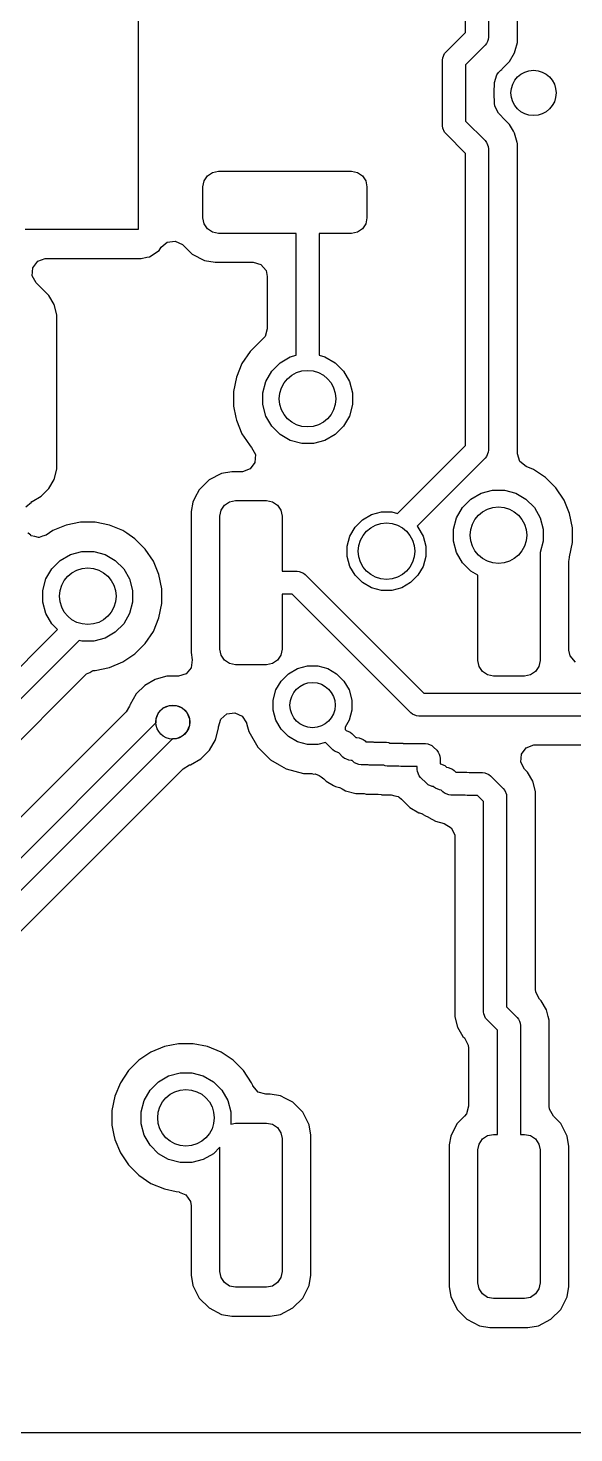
# Model space of a CAD drawing. Extents: x 3.09 to 4.61, y -6.46 to -3.15.
# Drawn here: x 3.9776 to 4.1676, y -6.2339 to -5.7452 of the extents above; entities that cross this region are included whole.
import ezdxf

# ---------------------------------------------------------------- set-up
doc = ezdxf.new("R2010")
doc.units = 0
doc.header["$MEASUREMENT"] = 0
doc.layers.add('BLACK', color=7, linetype='CONTINUOUS')

msp = doc.modelspace()

# ---------------------------------------------------------------- linework, layer by layer
at = {"layer": 'BLACK', "linetype": 'CONTINUOUS'}
for p, q in [((4.12986, -5.74671), (4.12986, -5.63158)), ((4.13786, -5.62992), (4.13786, -5.74837)), ((4.14788, -5.74652), (4.14788, -5.63177)), ((4.01594, -5.70507), (4.01594, -5.81531)), ((4.12306, -5.75351), (4.12986, -5.74671)), ((4.13669, -5.7512), (4.12989, -5.75799)), ((4.13718, -5.75059), (4.13669, -5.7512)), ((4.1375, -5.74983), (4.13718, -5.75059)), ((4.13778, -5.74915), (4.1375, -5.74983)), ((4.13786, -5.74837), (4.13778, -5.74915)), ((4.14712, -5.75303), (4.14788, -5.75021)), ((4.14788, -5.75021), (4.14788, -5.74652)), ((4.12189, -5.75633), (4.12197, -5.75555)), ((4.12197, -5.75555), (4.12257, -5.75411)), ((4.12257, -5.75411), (4.12306, -5.75351)), ((4.14517, -5.75682), (4.14692, -5.75378)), ((4.14692, -5.75378), (4.14712, -5.75303)), ((4.12189, -5.77922), (4.12189, -5.75633)), ((4.12989, -5.75799), (4.12989, -5.77756)), ((4.1407, -5.76151), (4.14136, -5.76069)), ((4.14136, -5.76069), (4.14218, -5.75987)), ((4.14218, -5.75987), (4.14247, -5.75959)), ((4.14218, -5.75987), (4.14218, -5.75987)), ((4.14247, -5.75959), (4.14258, -5.75939)), ((4.14258, -5.75939), (4.14513, -5.75684)), ((4.14513, -5.75684), (4.14517, -5.75682)), ((4.13985, -5.76598), (4.13991, -5.76576)), ((4.13991, -5.7642), (4.1407, -5.76151)), ((4.13991, -5.76576), (4.13991, -5.7642)), ((4.13985, -5.76957), (4.13985, -5.76598)), ((4.13991, -5.7698), (4.13985, -5.76957)), ((4.13991, -5.77136), (4.13991, -5.7698)), ((4.14003, -5.77241), (4.13991, -5.77136)), ((4.14136, -5.77486), (4.14003, -5.77241)), ((4.14247, -5.77597), (4.14136, -5.77486)), ((4.12197, -5.78), (4.12189, -5.77922)), ((4.12257, -5.78144), (4.12197, -5.78)), ((4.12989, -5.77756), (4.13669, -5.78436)), ((4.14247, -5.77597), (4.14247, -5.77597)), ((4.14258, -5.77616), (4.14247, -5.77597)), ((4.14247, -5.77597), (4.14247, -5.77597)), ((4.14513, -5.77871), (4.14258, -5.77616)), ((4.14517, -5.77873), (4.14513, -5.77871)), ((4.14651, -5.78106), (4.14517, -5.77873)), ((4.12306, -5.78205), (4.12257, -5.78144)), ((4.12986, -5.78884), (4.12306, -5.78205)), ((4.13669, -5.78436), (4.13718, -5.78496)), ((4.13718, -5.78496), (4.1373, -5.78525)), ((4.1373, -5.78525), (4.13778, -5.7864)), ((4.14692, -5.78177), (4.14651, -5.78106)), ((4.14778, -5.78498), (4.14692, -5.78177)), ((4.14783, -5.78515), (4.14778, -5.78498)), ((4.14788, -5.78534), (4.14783, -5.78515)), ((4.14788, -5.89311), (4.14788, -5.78534)), ((4.12986, -5.89035), (4.12986, -5.78884)), ((4.13778, -5.7864), (4.13786, -5.78718)), ((4.13786, -5.78718), (4.13786, -5.892)), ((4.0418, -5.79541), (4.04387, -5.795)), ((4.04387, -5.795), (4.09013, -5.795)), ((4.09013, -5.795), (4.09221, -5.79541)), ((4.03846, -5.80041), (4.03887, -5.79834)), ((4.03887, -5.79834), (4.04005, -5.79658)), ((4.04005, -5.79658), (4.0418, -5.79541)), ((4.09221, -5.79541), (4.09396, -5.79658)), ((4.09396, -5.79658), (4.09514, -5.79834)), ((4.09514, -5.79834), (4.09555, -5.80041)), ((4.03846, -5.81124), (4.03846, -5.80041)), ((4.09555, -5.80041), (4.09555, -5.81124)), ((4.03887, -5.81331), (4.03846, -5.81124)), ((4.04005, -5.81506), (4.03887, -5.81331)), ((4.09514, -5.81331), (4.09396, -5.81506)), ((4.09555, -5.81124), (4.09514, -5.81331)), ((4.01594, -5.81531), (3.97657, -5.81531)), ((4.02388, -5.82145), (4.02603, -5.81966)), ((4.02603, -5.81966), (4.0288, -5.81931)), ((4.0288, -5.81931), (4.03132, -5.82052)), ((4.0418, -5.81624), (4.04005, -5.81506)), ((4.04387, -5.81665), (4.0418, -5.81624)), ((4.07088, -5.81665), (4.04387, -5.81665)), ((4.07088, -5.85904), (4.07088, -5.81665)), ((4.09013, -5.81665), (4.07888, -5.81665)), ((4.07888, -5.81665), (4.07888, -5.85904)), ((4.09221, -5.81624), (4.09013, -5.81665)), ((4.09396, -5.81506), (4.09221, -5.81624)), ((4.01985, -5.82474), (4.02316, -5.82253)), ((4.02316, -5.82253), (4.02388, -5.82145)), ((4.03132, -5.82052), (4.03152, -5.8207)), ((4.03152, -5.8207), (4.03469, -5.82388)), ((4.03469, -5.82388), (4.03905, -5.8261)), ((3.97906, -5.83134), (3.97926, -5.82855)), ((3.97926, -5.82855), (3.98093, -5.82632)), ((3.98093, -5.82632), (3.98355, -5.82534)), ((3.98355, -5.82534), (3.9839, -5.82533)), ((3.9839, -5.82533), (4.01693, -5.82533)), ((4.01693, -5.82533), (4.01887, -5.82494)), ((4.01693, -5.82533), (4.01693, -5.82533)), ((4.01693, -5.82533), (4.01693, -5.82533)), ((4.01887, -5.82494), (4.01985, -5.82474)), ((4.03905, -5.8261), (4.04266, -5.82667)), ((4.04266, -5.82667), (4.0559, -5.82667)), ((4.0559, -5.82667), (4.05858, -5.82746)), ((4.05858, -5.82746), (4.06041, -5.82957)), ((3.9804, -5.83379), (3.97906, -5.83134)), ((3.98202, -5.83541), (3.9804, -5.83379)), ((4.06041, -5.82957), (4.06086, -5.83163)), ((4.06086, -5.83163), (4.06086, -5.84986)), ((3.9848, -5.8382), (3.98202, -5.83541)), ((3.98202, -5.83541), (3.98202, -5.83541)), ((3.98665, -5.84139), (3.9848, -5.8382)), ((3.9848, -5.8382), (3.9848, -5.8382)), ((3.9848, -5.8382), (3.9848, -5.8382)), ((3.9876, -5.84496), (3.98665, -5.84139)), ((3.9876, -5.89865), (3.9876, -5.84496)), ((4.06007, -5.85254), (4.05865, -5.85398)), ((4.06086, -5.84986), (4.06007, -5.85254)), ((4.05486, -5.8577), (4.05204, -5.86192)), ((4.05845, -5.85412), (4.05486, -5.8577)), ((4.05486, -5.8577), (4.05486, -5.8577)), ((4.05865, -5.85398), (4.05845, -5.85411)), ((4.05845, -5.85411), (4.05845, -5.85412)), ((4.05204, -5.86192), (4.0501, -5.86661)), ((4.06238, -5.86454), (4.06529, -5.86164)), ((4.06529, -5.86164), (4.06885, -5.85958)), ((4.06885, -5.85958), (4.07088, -5.85904)), ((4.07888, -5.85904), (4.0809, -5.85958)), ((4.0809, -5.85958), (4.08446, -5.86164)), ((4.08446, -5.86164), (4.08737, -5.86454)), ((4.0501, -5.86661), (4.04911, -5.87159)), ((4.0501, -5.86661), (4.0501, -5.86661)), ((4.05926, -5.87207), (4.06033, -5.8681)), ((4.06033, -5.8681), (4.06238, -5.86454)), ((4.08737, -5.86454), (4.08943, -5.8681)), ((4.08943, -5.8681), (4.09049, -5.87207)), ((4.04911, -5.87159), (4.04911, -5.87667)), ((4.05926, -5.87619), (4.05926, -5.87207)), ((4.09049, -5.87207), (4.09049, -5.87619)), ((4.04911, -5.87667), (4.04989, -5.88061)), ((4.06033, -5.88016), (4.05926, -5.87619)), ((4.09049, -5.87619), (4.08943, -5.88016)), ((4.04989, -5.88061), (4.0501, -5.88165)), ((4.0501, -5.88165), (4.05204, -5.88634)), ((4.06238, -5.88372), (4.06033, -5.88016)), ((4.08943, -5.88016), (4.08737, -5.88372)), ((4.05204, -5.88634), (4.05359, -5.88865)), ((4.06529, -5.88662), (4.06238, -5.88372)), ((4.06885, -5.88868), (4.06529, -5.88662)), ((4.08446, -5.88662), (4.0809, -5.88868)), ((4.08737, -5.88372), (4.08446, -5.88662)), ((4.05359, -5.88865), (4.05486, -5.89056)), ((4.05486, -5.89056), (4.05486, -5.89056)), ((4.05486, -5.89056), (4.05538, -5.89107)), ((4.05538, -5.89107), (4.05672, -5.89353)), ((4.07282, -5.88974), (4.06885, -5.88868)), ((4.07693, -5.88974), (4.07282, -5.88974)), ((4.0809, -5.88868), (4.07693, -5.88974)), ((4.10616, -5.91404), (4.12986, -5.89035)), ((4.13778, -5.89278), (4.13718, -5.89423)), ((4.13786, -5.892), (4.13778, -5.89278)), ((4.05652, -5.89632), (4.05485, -5.89855)), ((4.05672, -5.89353), (4.05652, -5.89632)), ((4.13669, -5.89483), (4.11302, -5.9185)), ((4.13718, -5.89423), (4.13669, -5.89483)), ((4.14788, -5.89329), (4.14788, -5.89311)), ((4.14876, -5.89594), (4.14788, -5.89329)), ((4.15094, -5.89769), (4.14876, -5.89594)), ((4.15351, -5.89876), (4.15094, -5.89769)), ((3.9848, -5.90541), (3.98665, -5.90222)), ((3.98665, -5.90222), (3.9876, -5.89865)), ((4.0406, -5.90234), (4.03714, -5.90579)), ((4.04495, -5.90012), (4.0406, -5.90234)), ((4.04856, -5.89954), (4.04495, -5.90012)), ((4.05187, -5.89954), (4.04856, -5.89954)), ((4.05223, -5.89953), (4.05187, -5.89954)), ((4.05485, -5.89855), (4.05223, -5.89953)), ((4.15773, -5.90158), (4.15351, -5.89876)), ((4.15351, -5.89876), (4.15351, -5.89876)), ((4.16132, -5.90517), (4.15773, -5.90158)), ((4.15773, -5.90158), (4.15773, -5.90158)), ((3.98219, -5.90802), (3.9848, -5.90541)), ((4.03714, -5.90579), (4.03568, -5.90866)), ((4.13172, -5.9091), (4.13528, -5.90704)), ((4.13528, -5.90704), (4.13925, -5.90598)), ((4.13925, -5.90598), (4.14336, -5.90598)), ((4.14336, -5.90598), (4.14733, -5.90704)), ((4.14733, -5.90704), (4.15089, -5.9091)), ((4.16414, -5.90939), (4.16132, -5.90517)), ((4.16132, -5.90517), (4.16132, -5.90517)), ((3.97683, -5.91173), (3.97874, -5.91007)), ((3.97871, -5.91003), (3.97892, -5.90991)), ((3.97874, -5.91007), (3.97871, -5.91003)), ((3.97892, -5.90991), (3.97894, -5.9099)), ((3.97894, -5.9099), (3.97898, -5.90988)), ((3.97898, -5.90988), (3.97899, -5.90987)), ((3.97899, -5.90987), (3.98219, -5.90802)), ((3.97899, -5.90987), (3.97899, -5.90987)), ((4.03492, -5.91015), (4.0344, -5.91342)), ((4.03568, -5.90866), (4.03492, -5.91015)), ((4.04478, -5.9129), (4.04595, -5.91115)), ((4.04595, -5.91115), (4.04771, -5.90998)), ((4.04771, -5.90998), (4.04978, -5.90956)), ((4.04978, -5.90956), (4.06061, -5.90956)), ((4.06061, -5.90956), (4.06268, -5.90998)), ((4.06268, -5.90998), (4.06443, -5.91115)), ((4.06443, -5.91115), (4.06561, -5.9129)), ((4.12675, -5.91557), (4.12881, -5.91201)), ((4.12881, -5.91201), (4.13172, -5.9091)), ((4.15089, -5.9091), (4.1538, -5.91201)), ((4.1538, -5.91201), (4.15585, -5.91557)), ((4.16608, -5.91408), (4.16414, -5.90939)), ((3.99582, -5.91708), (3.99085, -5.91807)), ((4.0009, -5.91708), (3.99582, -5.91708)), ((3.99582, -5.91708), (3.99582, -5.91708)), ((4.00588, -5.91807), (4.0009, -5.91708)), ((4.0009, -5.91708), (4.0009, -5.91708)), ((4.0344, -5.91342), (4.03435, -5.91376)), ((4.03435, -5.91376), (4.03435, -5.96245)), ((4.04437, -5.91498), (4.04478, -5.9129)), ((4.04437, -5.96124), (4.04437, -5.91498)), ((4.06561, -5.9129), (4.06602, -5.91498)), ((4.06602, -5.91498), (4.06602, -5.93411)), ((4.09143, -5.91878), (4.09397, -5.91623)), ((4.09397, -5.91623), (4.09709, -5.91443)), ((4.09709, -5.91443), (4.10056, -5.9135)), ((4.10056, -5.9135), (4.10416, -5.9135)), ((4.10416, -5.9135), (4.10616, -5.91404)), ((4.12569, -5.91954), (4.12675, -5.91557)), ((4.15585, -5.91557), (4.15692, -5.91954)), ((4.16707, -5.91906), (4.16608, -5.91408)), ((3.97759, -5.92093), (3.97749, -5.92083)), ((3.97849, -5.92165), (3.97759, -5.92093)), ((3.97857, -5.92167), (3.97849, -5.92165)), ((3.97872, -5.92178), (3.97857, -5.92167)), ((3.97996, -5.92205), (3.97872, -5.92178)), ((3.98119, -5.92239), (3.97996, -5.92205)), ((3.98264, -5.92193), (3.98145, -5.92237)), ((3.98386, -5.92155), (3.98264, -5.92193)), ((3.98616, -5.92001), (3.98386, -5.92155)), ((3.99085, -5.91807), (3.98616, -5.92001)), ((3.99085, -5.91807), (3.99085, -5.91807)), ((4.01057, -5.92001), (4.00588, -5.91807)), ((4.01197, -5.92095), (4.01057, -5.92001)), ((4.01479, -5.92283), (4.01197, -5.92095)), ((4.0887, -5.92537), (4.08963, -5.92189)), ((4.08963, -5.92189), (4.09143, -5.91878)), ((4.11302, -5.9185), (4.11329, -5.91878)), ((4.11329, -5.91878), (4.11509, -5.92189)), ((4.11509, -5.92189), (4.11602, -5.92537)), ((4.12569, -5.92365), (4.12569, -5.91954)), ((4.15692, -5.91954), (4.15692, -5.92365)), ((4.16707, -5.92413), (4.16707, -5.91906)), ((3.98132, -5.92235), (3.98119, -5.92239)), ((3.98145, -5.92237), (3.98132, -5.92235)), ((4.01838, -5.92642), (4.01479, -5.92283)), ((4.01479, -5.92283), (4.01479, -5.92283)), ((4.0212, -5.93064), (4.01838, -5.92642)), ((4.01838, -5.92642), (4.01838, -5.92642)), ((4.0887, -5.92896), (4.0887, -5.92537)), ((4.11602, -5.92537), (4.11602, -5.92896)), ((4.12675, -5.92762), (4.12569, -5.92365)), ((4.15692, -5.92365), (4.15585, -5.92762)), ((4.16608, -5.92911), (4.16707, -5.92413)), ((3.98587, -5.93326), (3.98878, -5.93035)), ((3.98878, -5.93035), (3.99234, -5.9283)), ((3.99234, -5.9283), (3.99631, -5.92723)), ((3.99631, -5.92723), (4.00042, -5.92723)), ((4.00042, -5.92723), (4.00439, -5.9283)), ((4.00439, -5.9283), (4.00795, -5.93035)), ((4.00795, -5.93035), (4.01086, -5.93326)), ((4.02314, -5.93533), (4.0212, -5.93064)), ((4.08963, -5.93244), (4.0887, -5.92896)), ((4.11602, -5.92896), (4.11509, -5.93244)), ((4.12881, -5.93118), (4.12675, -5.92762)), ((4.13172, -5.93409), (4.12881, -5.93118)), ((4.15585, -5.92762), (4.15578, -5.92774)), ((4.15578, -5.92774), (4.15578, -5.96517)), ((4.1658, -5.93076), (4.16602, -5.92932)), ((4.1658, -5.96155), (4.1658, -5.93076)), ((4.16602, -5.92932), (4.16608, -5.92911)), ((4.16608, -5.92911), (4.16608, -5.92911)), ((3.98275, -5.94079), (3.98381, -5.93682)), ((3.98381, -5.93682), (3.98587, -5.93326)), ((4.01086, -5.93326), (4.01291, -5.93682)), ((4.01291, -5.93682), (4.01398, -5.94079)), ((4.02413, -5.94031), (4.02314, -5.93533)), ((4.06602, -5.93411), (4.07119, -5.93411)), ((4.07119, -5.93411), (4.07197, -5.93418)), ((4.07197, -5.93418), (4.07342, -5.93478)), ((4.07342, -5.93478), (4.07402, -5.93528)), ((4.07402, -5.93528), (4.11528, -5.97653)), ((4.09143, -5.93555), (4.08963, -5.93244)), ((4.09397, -5.9381), (4.09143, -5.93555)), ((4.11329, -5.93555), (4.11075, -5.9381)), ((4.11509, -5.93244), (4.11329, -5.93555)), ((4.13413, -5.93548), (4.13172, -5.93409)), ((4.13413, -5.96517), (4.13413, -5.93548)), ((3.98275, -5.9449), (3.98275, -5.94079)), ((4.01398, -5.94079), (4.01398, -5.9449)), ((4.02413, -5.94539), (4.02413, -5.94031)), ((4.09709, -5.9399), (4.09397, -5.9381)), ((4.10056, -5.94083), (4.09709, -5.9399)), ((4.10416, -5.94083), (4.10056, -5.94083)), ((4.10764, -5.9399), (4.10416, -5.94083)), ((4.11075, -5.9381), (4.10764, -5.9399)), ((3.98381, -5.94887), (3.98275, -5.9449)), ((4.01398, -5.9449), (4.01291, -5.94887)), ((4.02314, -5.95036), (4.02413, -5.94539)), ((4.06954, -5.94211), (4.06602, -5.94211)), ((4.06602, -5.94211), (4.06602, -5.96124)), ((4.11079, -5.98336), (4.06954, -5.94211)), ((3.98587, -5.95244), (3.98381, -5.94887)), ((4.01291, -5.94887), (4.01086, -5.95244)), ((4.0212, -5.95505), (4.02314, -5.95036)), ((3.90437, -6.0379), (3.98785, -5.95442)), ((3.98785, -5.95442), (3.98587, -5.95244)), ((4.00795, -5.95534), (4.00439, -5.9574)), ((4.01086, -5.95244), (4.00795, -5.95534)), ((4.01838, -5.95927), (4.0212, -5.95505)), ((3.99537, -5.95821), (3.91169, -6.0419)), ((3.99631, -5.95846), (3.99537, -5.95821)), ((4.00042, -5.95846), (3.99631, -5.95846)), ((4.00439, -5.9574), (4.00042, -5.95846)), ((4.01479, -5.96286), (4.01838, -5.95927)), ((4.04478, -5.96331), (4.04437, -5.96124)), ((4.06602, -5.96124), (4.06561, -5.96331)), ((4.00588, -5.96763), (4.01057, -5.96568)), ((4.01057, -5.96568), (4.01479, -5.96286)), ((4.03435, -5.96245), (4.03474, -5.96495)), ((4.03474, -5.96495), (4.03438, -5.96772)), ((4.04595, -5.96506), (4.04478, -5.96331)), ((4.04771, -5.96624), (4.04595, -5.96506)), ((4.04978, -5.96665), (4.04771, -5.96624)), ((4.06268, -5.96624), (4.06061, -5.96665)), ((4.06443, -5.96506), (4.06268, -5.96624)), ((4.06561, -5.96331), (4.06443, -5.96506)), ((4.13454, -5.96724), (4.13413, -5.96517)), ((4.15578, -5.96517), (4.15537, -5.96724)), ((4.16625, -5.96361), (4.1658, -5.96155)), ((4.16808, -5.96572), (4.16625, -5.96361)), ((3.9269, -6.04085), (3.99769, -5.97006)), ((3.99769, -5.97006), (3.99781, -5.97)), ((3.99781, -5.97), (3.99789, -5.96987)), ((3.99789, -5.96987), (3.99903, -5.96933)), ((3.99903, -5.96933), (4.00014, -5.96872)), ((4.00014, -5.96872), (4.00028, -5.96873)), ((4.00028, -5.96873), (4.00041, -5.96867)), ((4.00041, -5.96867), (4.00071, -5.96863)), ((4.00071, -5.96863), (4.0009, -5.96862)), ((4.0009, -5.96862), (4.00588, -5.96763)), ((4.0009, -5.96862), (4.0009, -5.96862)), ((4.02586, -5.97069), (4.02374, -5.97126)), ((4.02984, -5.97069), (4.02586, -5.97069)), ((4.02991, -5.97069), (4.02984, -5.97069)), ((4.03258, -5.96986), (4.02991, -5.97069)), ((4.03438, -5.96772), (4.03258, -5.96986)), ((4.06061, -5.96665), (4.04978, -5.96665)), ((4.06566, -5.97234), (4.06821, -5.96979)), ((4.06821, -5.96979), (4.07132, -5.96799)), ((4.07132, -5.96799), (4.0748, -5.96706)), ((4.0748, -5.96706), (4.0784, -5.96706)), ((4.0784, -5.96706), (4.08187, -5.96799)), ((4.08187, -5.96799), (4.08499, -5.96979)), ((4.08499, -5.96979), (4.08753, -5.97234)), ((4.13572, -5.969), (4.13454, -5.96724)), ((4.13747, -5.97017), (4.13572, -5.969)), ((4.13954, -5.97059), (4.13747, -5.97017)), ((4.15037, -5.97059), (4.13954, -5.97059)), ((4.15244, -5.97017), (4.15037, -5.97059)), ((4.1542, -5.969), (4.15244, -5.97017)), ((4.15537, -5.96724), (4.1542, -5.969)), ((4.01817, -5.97387), (4.01521, -5.97684)), ((4.02181, -5.97177), (4.01817, -5.97387)), ((4.01817, -5.97387), (4.01817, -5.97387)), ((4.02374, -5.97126), (4.02181, -5.97177)), ((4.02181, -5.97177), (4.02181, -5.97177)), ((4.06293, -5.97893), (4.06387, -5.97545)), ((4.06387, -5.97545), (4.06566, -5.97234)), ((4.08753, -5.97234), (4.08933, -5.97545)), ((4.08933, -5.97545), (4.09026, -5.97893)), ((4.01302, -5.98081), (4.01285, -5.98108)), ((4.01303, -5.98077), (4.01302, -5.98079)), ((4.01302, -5.98079), (4.01302, -5.98081)), ((4.01311, -5.98047), (4.01303, -5.98077)), ((4.01521, -5.97684), (4.01311, -5.98047)), ((4.01521, -5.97684), (4.01521, -5.97684)), ((4.02467, -5.9817), (4.0268, -5.98082)), ((4.0268, -5.98082), (4.0291, -5.98082)), ((4.0291, -5.98082), (4.03123, -5.9817)), ((4.06293, -5.98252), (4.06293, -5.97893)), ((4.09026, -5.97893), (4.09026, -5.98252)), ((4.11528, -5.97653), (4.25677, -5.97653)), ((4.01175, -5.98299), (3.94658, -6.04816)), ((4.01285, -5.98108), (4.01175, -5.98299)), ((4.02216, -5.98546), (4.02304, -5.98333)), ((4.02216, -5.98675), (4.02216, -5.98546)), ((4.02304, -5.98333), (4.02467, -5.9817)), ((4.03123, -5.9817), (4.03286, -5.98333)), ((4.03286, -5.98333), (4.03374, -5.98546)), ((4.03374, -5.98546), (4.03374, -5.98777)), ((4.04388, -5.98825), (4.04467, -5.98557)), ((4.04467, -5.98557), (4.04678, -5.98374)), ((4.04678, -5.98374), (4.04954, -5.98334)), ((4.04954, -5.98334), (4.05209, -5.9845)), ((4.05209, -5.9845), (4.0536, -5.98685)), ((4.06387, -5.986), (4.06293, -5.98252)), ((4.09026, -5.98252), (4.08933, -5.986)), ((4.1114, -5.98386), (4.11079, -5.98336)), ((4.11284, -5.98445), (4.1114, -5.98386)), ((4.11362, -5.98453), (4.11284, -5.98445)), ((4.25843, -5.98453), (4.11362, -5.98453)), ((3.95236, -6.05655), (4.02216, -5.98675)), ((4.03286, -5.9899), (4.03123, -5.99152)), ((4.03374, -5.98777), (4.03286, -5.9899)), ((4.04279, -5.99276), (4.04388, -5.98871)), ((4.04388, -5.98871), (4.04388, -5.98825)), ((4.0536, -5.98685), (4.05363, -5.98696)), ((4.05363, -5.98696), (4.05397, -5.98825)), ((4.05397, -5.98825), (4.05442, -5.98991)), ((4.05442, -5.98991), (4.05442, -5.98991)), ((4.05442, -5.98991), (4.05755, -5.99534)), ((4.06566, -5.98911), (4.06387, -5.986)), ((4.06821, -5.99166), (4.06566, -5.98911)), ((4.08933, -5.986), (4.08796, -5.98836)), ((4.08796, -5.98836), (4.08796, -5.98922)), ((4.08796, -5.98922), (4.08826, -5.98951)), ((4.08826, -5.98951), (4.08967, -5.9901)), ((4.08967, -5.9901), (4.09028, -5.9906)), ((4.09028, -5.9906), (4.09165, -5.99197)), ((4.02782, -5.99241), (3.95919, -6.06103)), ((4.0291, -5.99241), (4.02782, -5.99241)), ((4.03123, -5.99152), (4.0291, -5.99241)), ((4.0407, -5.99639), (4.04279, -5.99276)), ((4.05755, -5.99534), (4.05755, -5.99534)), ((4.05755, -5.99534), (4.06198, -5.99977)), ((4.07132, -5.99345), (4.06821, -5.99166)), ((4.0748, -5.99439), (4.07132, -5.99345)), ((4.0784, -5.99439), (4.0748, -5.99439)), ((4.0811, -5.99366), (4.0784, -5.99439)), ((4.08113, -5.9937), (4.0811, -5.99366)), ((4.08368, -5.99625), (4.08113, -5.9937)), ((4.09165, -5.99197), (4.09203, -5.99197)), ((4.09203, -5.99197), (4.09281, -5.99205)), ((4.09281, -5.99205), (4.09425, -5.99265)), ((4.09425, -5.99265), (4.09486, -5.99315)), ((4.09486, -5.99315), (4.09514, -5.99343)), ((4.09514, -5.99343), (4.09688, -5.99343)), ((4.09688, -5.99343), (4.09766, -5.99351)), ((4.09766, -5.99351), (4.09799, -5.99365)), ((4.09799, -5.99365), (4.10236, -5.99365)), ((4.10236, -5.99365), (4.10314, -5.99373)), ((4.10314, -5.99373), (4.10355, -5.99389)), ((4.10355, -5.99389), (4.10724, -5.99389)), ((4.10724, -5.99389), (4.10802, -5.99397)), ((4.10802, -5.99397), (4.10813, -5.99402)), ((4.10813, -5.99402), (4.11129, -5.99402)), ((4.11129, -5.99402), (4.11192, -5.99408)), ((4.11192, -5.99408), (4.11409, -5.99408)), ((4.11409, -5.99408), (4.11441, -5.99411)), ((4.11441, -5.99411), (4.1159, -5.99411)), ((4.1159, -5.99411), (4.11668, -5.99419)), ((4.11668, -5.99419), (4.11812, -5.99479)), ((4.11812, -5.99479), (4.11873, -5.99529)), ((4.11873, -5.99529), (4.11986, -5.99642)), ((4.14928, -5.99778), (4.15095, -5.99554)), ((4.15095, -5.99554), (4.15357, -5.99456)), ((4.15357, -5.99456), (4.15393, -5.99455)), ((4.15393, -5.99455), (4.22438, -5.99455)), ((4.0341, -6.00145), (4.03773, -5.99936)), ((4.03773, -5.99936), (4.0407, -5.99639)), ((4.06198, -5.99977), (4.06198, -5.99977)), ((4.06198, -5.99977), (4.06198, -5.99977)), ((4.06198, -5.99977), (4.06198, -5.99977)), ((4.06198, -5.99977), (4.06198, -5.99977)), ((4.06198, -5.99977), (4.06497, -6.00149)), ((4.08429, -5.99675), (4.08368, -5.99625)), ((4.0857, -5.99734), (4.08429, -5.99675)), ((4.08717, -5.9988), (4.0857, -5.99734)), ((4.08778, -5.9993), (4.08717, -5.9988)), ((4.08815, -5.99945), (4.08778, -5.9993)), ((4.08922, -5.9999), (4.08815, -5.99945)), ((4.09, -5.99997), (4.08922, -5.9999)), ((4.09037, -5.99997), (4.09, -5.99997)), ((4.09066, -6.00026), (4.09037, -5.99997)), ((4.09126, -6.00076), (4.09066, -6.00026)), ((4.11986, -5.99642), (4.12036, -5.99703)), ((4.12036, -5.99703), (4.12067, -5.99778)), ((4.12067, -5.99778), (4.12096, -5.99847)), ((4.12096, -5.99847), (4.12104, -5.99925)), ((4.12104, -5.99925), (4.12104, -6.00115)), ((4.14908, -6.00057), (4.14928, -5.99778)), ((3.97067, -6.06373), (4.03158, -6.00282)), ((4.03158, -6.00282), (4.0338, -6.00153)), ((4.0338, -6.00153), (4.0341, -6.00145)), ((4.06497, -6.00149), (4.06741, -6.0029)), ((4.06741, -6.0029), (4.07346, -6.00452)), ((4.07346, -6.00452), (4.07637, -6.00452)), ((4.07637, -6.00452), (4.07699, -6.00469)), ((4.07699, -6.00469), (4.07754, -6.00466)), ((4.07754, -6.00466), (4.07885, -6.00519)), ((4.07885, -6.00519), (4.07956, -6.0056)), ((4.09271, -6.00136), (4.09126, -6.00076)), ((4.09349, -6.00143), (4.09271, -6.00136)), ((4.09597, -6.00143), (4.09349, -6.00143)), ((4.09631, -6.00157), (4.09597, -6.00143)), ((4.09709, -6.00165), (4.09631, -6.00157)), ((4.10141, -6.00165), (4.09709, -6.00165)), ((4.10182, -6.00182), (4.10141, -6.00165)), ((4.1026, -6.00189), (4.10182, -6.00182)), ((4.10646, -6.00189), (4.1026, -6.00189)), ((4.10658, -6.00194), (4.10646, -6.00189)), ((4.10736, -6.00202), (4.10658, -6.00194)), ((4.11071, -6.00202), (4.10736, -6.00202)), ((4.11135, -6.00208), (4.11071, -6.00202)), ((4.11304, -6.00208), (4.11135, -6.00208)), ((4.11304, -6.00305), (4.11304, -6.00208)), ((4.11311, -6.00383), (4.11304, -6.00305)), ((4.11371, -6.00527), (4.11311, -6.00383)), ((4.11421, -6.00588), (4.11371, -6.00527)), ((4.12104, -6.00115), (4.12115, -6.00116)), ((4.12115, -6.00116), (4.12259, -6.00176)), ((4.12259, -6.00176), (4.1232, -6.00225)), ((4.1232, -6.00225), (4.12325, -6.00231)), ((4.12325, -6.00231), (4.12383, -6.00236)), ((4.12383, -6.00236), (4.12527, -6.00296)), ((4.12527, -6.00296), (4.12588, -6.00346)), ((4.12588, -6.00346), (4.12644, -6.00402)), ((4.12644, -6.00402), (4.13033, -6.00402)), ((4.13033, -6.00402), (4.13111, -6.0041)), ((4.13111, -6.0041), (4.13124, -6.00415)), ((4.13124, -6.00415), (4.13572, -6.00415)), ((4.13572, -6.00415), (4.13651, -6.00423)), ((4.13651, -6.00423), (4.13795, -6.00483)), ((4.13795, -6.00483), (4.13855, -6.00533)), ((4.13855, -6.00533), (4.14299, -6.00976)), ((4.15042, -6.00302), (4.14908, -6.00057)), ((4.15138, -6.00398), (4.15042, -6.00302)), ((4.15322, -6.00717), (4.15138, -6.00398)), ((4.15138, -6.00398), (4.15138, -6.00398)), ((4.15138, -6.00398), (4.15138, -6.00398)), ((4.07956, -6.0056), (4.08058, -6.00638)), ((4.08058, -6.00638), (4.08139, -6.00719)), ((4.08139, -6.00719), (4.08392, -6.00865)), ((4.08392, -6.00865), (4.08459, -6.00904)), ((4.08459, -6.00904), (4.08602, -6.00942)), ((4.08602, -6.00942), (4.08629, -6.00953)), ((4.08629, -6.00953), (4.08641, -6.00962)), ((4.08641, -6.00962), (4.08695, -6.00985)), ((4.08695, -6.00985), (4.08807, -6.0105)), ((4.11624, -6.00791), (4.11421, -6.00588)), ((4.11684, -6.00841), (4.11624, -6.00791)), ((4.11829, -6.009), (4.11684, -6.00841)), ((4.11868, -6.00904), (4.11829, -6.009)), ((4.11875, -6.00912), (4.11868, -6.00904)), ((4.11936, -6.00961), (4.11875, -6.00912)), ((4.1208, -6.01021), (4.11936, -6.00961)), ((4.12138, -6.01027), (4.1208, -6.01021)), ((4.14299, -6.00976), (4.14348, -6.01036)), ((4.15418, -6.01074), (4.15322, -6.00717)), ((4.08807, -6.0105), (4.09164, -6.01145)), ((4.09164, -6.01145), (4.09379, -6.01145)), ((4.09379, -6.01145), (4.09398, -6.01146)), ((4.09398, -6.01146), (4.09454, -6.01148)), ((4.09454, -6.01148), (4.09525, -6.01167)), ((4.09525, -6.01167), (4.09928, -6.01167)), ((4.09928, -6.01167), (4.09938, -6.01167)), ((4.09938, -6.01167), (4.09949, -6.01171)), ((4.09949, -6.01171), (4.10047, -6.01184)), ((4.10047, -6.01184), (4.10076, -6.01191)), ((4.10076, -6.01191), (4.10076, -6.01191)), ((4.10076, -6.01191), (4.10076, -6.01191)), ((4.10076, -6.01191), (4.10402, -6.01191)), ((4.10402, -6.01191), (4.1052, -6.01226)), ((4.1052, -6.01226), (4.1064, -6.01252)), ((4.1064, -6.01252), (4.1066, -6.01267)), ((4.1066, -6.01267), (4.1067, -6.0127)), ((4.1067, -6.0127), (4.10753, -6.01337)), ((4.10753, -6.01337), (4.10785, -6.01369)), ((4.10785, -6.01369), (4.11046, -6.0163)), ((4.12196, -6.01085), (4.12138, -6.01027)), ((4.12256, -6.01135), (4.12196, -6.01085)), ((4.124, -6.01194), (4.12256, -6.01135)), ((4.12479, -6.01202), (4.124, -6.01194)), ((4.12955, -6.01202), (4.12479, -6.01202)), ((4.12968, -6.01208), (4.12955, -6.01202)), ((4.13046, -6.01215), (4.12968, -6.01208)), ((4.13407, -6.01215), (4.13046, -6.01215)), ((4.13616, -6.01424), (4.13407, -6.01215)), ((4.13616, -6.08734), (4.13616, -6.01424)), ((4.14348, -6.01036), (4.14408, -6.01181)), ((4.14408, -6.01181), (4.14416, -6.01259)), ((4.14416, -6.01259), (4.14416, -6.08568)), ((4.15418, -6.07948), (4.15418, -6.01074)), ((4.15418, -6.01074), (4.15418, -6.01074)), ((4.11046, -6.0163), (4.11365, -6.01815)), ((4.11365, -6.01815), (4.11372, -6.01816)), ((4.11372, -6.01816), (4.11381, -6.01819)), ((4.11381, -6.01819), (4.11482, -6.01858)), ((4.11482, -6.01858), (4.11491, -6.01863)), ((4.11491, -6.01863), (4.11617, -6.01935)), ((4.11617, -6.01935), (4.11645, -6.01943)), ((4.11645, -6.01943), (4.11693, -6.01968)), ((4.11693, -6.01968), (4.11697, -6.01972)), ((4.11697, -6.01972), (4.11712, -6.01978)), ((4.11712, -6.01978), (4.11937, -6.02109)), ((4.11937, -6.02109), (4.12246, -6.02191)), ((4.12246, -6.02191), (4.12485, -6.02337)), ((4.12485, -6.02337), (4.12607, -6.02588)), ((4.12607, -6.02588), (4.12614, -6.0267)), ((4.12614, -6.0267), (4.12614, -6.08918)), ((4.15429, -6.08053), (4.15418, -6.07948)), ((4.15563, -6.08298), (4.15429, -6.08053)), ((4.15618, -6.08353), (4.15563, -6.08298)), ((4.15802, -6.08673), (4.15618, -6.08353)), ((4.15618, -6.08353), (4.15618, -6.08353)), ((4.13623, -6.08812), (4.13616, -6.08734)), ((4.13683, -6.08956), (4.13623, -6.08812)), ((4.14416, -6.08568), (4.14779, -6.08931)), ((4.15863, -6.08899), (4.15802, -6.08673)), ((4.15802, -6.08673), (4.15802, -6.08673)), ((4.12614, -6.08918), (4.12709, -6.09275)), ((4.12709, -6.09275), (4.12709, -6.09275)), ((4.12709, -6.09275), (4.12894, -6.09595)), ((4.13733, -6.09017), (4.13683, -6.08956)), ((4.14096, -6.09379), (4.13733, -6.09017)), ((4.14779, -6.08931), (4.14828, -6.08992)), ((4.14828, -6.08992), (4.14859, -6.09066)), ((4.14859, -6.09066), (4.14888, -6.09136)), ((4.14888, -6.09136), (4.14896, -6.09214)), ((4.14896, -6.09214), (4.14896, -6.13004)), ((4.15898, -6.09029), (4.15863, -6.08899)), ((4.15898, -6.09438), (4.15898, -6.09029)), ((4.12894, -6.09595), (4.12894, -6.09595)), ((4.12894, -6.09595), (4.12894, -6.09595)), ((4.12894, -6.09595), (4.12948, -6.09649)), ((4.12948, -6.09649), (4.13082, -6.09895)), ((4.14096, -6.13004), (4.14096, -6.09379)), ((4.15898, -6.12017), (4.15898, -6.09438)), ((4.15898, -6.09438), (4.15898, -6.09438)), ((4.02033, -6.10141), (4.01611, -6.10423)), ((4.02502, -6.09946), (4.02033, -6.10141)), ((4.03, -6.09847), (4.02502, -6.09946)), ((4.02502, -6.09946), (4.02502, -6.09946)), ((4.03508, -6.09847), (4.03, -6.09847)), ((4.03, -6.09847), (4.03, -6.09847)), ((4.04006, -6.09946), (4.03508, -6.09847)), ((4.03508, -6.09847), (4.03508, -6.09847)), ((4.04474, -6.10141), (4.04006, -6.09946)), ((4.04756, -6.10329), (4.04474, -6.10141)), ((4.13082, -6.09895), (4.13094, -6.1)), ((4.13094, -6.1), (4.13094, -6.12017)), ((4.01252, -6.10782), (4.0097, -6.11204)), ((4.01611, -6.10423), (4.01252, -6.10782)), ((4.01252, -6.10782), (4.01252, -6.10782)), ((4.01611, -6.10423), (4.01611, -6.10423)), ((4.04896, -6.10423), (4.04756, -6.10329)), ((4.04897, -6.10423), (4.04896, -6.10423)), ((4.05255, -6.10782), (4.04897, -6.10423)), ((4.05537, -6.11204), (4.05255, -6.10782)), ((4.05255, -6.10782), (4.05255, -6.10782)), ((4.0097, -6.11204), (4.00776, -6.11673)), ((4.02005, -6.11466), (4.02295, -6.11175)), ((4.02295, -6.11175), (4.02651, -6.10969)), ((4.02651, -6.10969), (4.03048, -6.10863)), ((4.03048, -6.10863), (4.03459, -6.10863)), ((4.03459, -6.10863), (4.03857, -6.10969)), ((4.03857, -6.10969), (4.04213, -6.11175)), ((4.04213, -6.11175), (4.04503, -6.11466)), ((4.05578, -6.11302), (4.05537, -6.11204)), ((4.05537, -6.11204), (4.05537, -6.11204)), ((4.00776, -6.11673), (4.00677, -6.1217)), ((4.00776, -6.11673), (4.00776, -6.11673)), ((4.01799, -6.11822), (4.02005, -6.11466)), ((4.04503, -6.11466), (4.04709, -6.11822)), ((4.05585, -6.11318), (4.05578, -6.11302)), ((4.05768, -6.11529), (4.05585, -6.11318)), ((4.06036, -6.11608), (4.05768, -6.11529)), ((4.06182, -6.11608), (4.06036, -6.11608)), ((4.06543, -6.11665), (4.06182, -6.11608)), ((4.06182, -6.11608), (4.06182, -6.11608)), ((4.06723, -6.11756), (4.06543, -6.11665)), ((4.06979, -6.11887), (4.06723, -6.11756)), ((4.00677, -6.1217), (4.00677, -6.12678)), ((4.01693, -6.12219), (4.01799, -6.11822)), ((4.01693, -6.1263), (4.01693, -6.12219)), ((4.04709, -6.11822), (4.04815, -6.12219)), ((4.04815, -6.12219), (4.04815, -6.1263)), ((4.07325, -6.12233), (4.06979, -6.11887)), ((4.06979, -6.11887), (4.06979, -6.11887)), ((4.07547, -6.12668), (4.07325, -6.12233)), ((4.13094, -6.12017), (4.13015, -6.12286)), ((4.15909, -6.12123), (4.15898, -6.12017)), ((4.16043, -6.12368), (4.15909, -6.12123)), ((4.00677, -6.12678), (4.00747, -6.1303)), ((4.01799, -6.13027), (4.01693, -6.1263)), ((4.04812, -6.12643), (4.04978, -6.1261)), ((4.04815, -6.1263), (4.04812, -6.12643)), ((4.04978, -6.1261), (4.06061, -6.1261)), ((4.06061, -6.1261), (4.06268, -6.12651)), ((4.06268, -6.12651), (4.06443, -6.12768)), ((4.07604, -6.1303), (4.07547, -6.12668)), ((4.1269, -6.12626), (4.12577, -6.12849)), ((4.12948, -6.12368), (4.1269, -6.12626)), ((4.13015, -6.12286), (4.12948, -6.12368)), ((4.16301, -6.12626), (4.16043, -6.12368)), ((4.16523, -6.13062), (4.16301, -6.12626)), ((4.00747, -6.1303), (4.00776, -6.13176)), ((4.00776, -6.13176), (4.0097, -6.13645)), ((4.02005, -6.13383), (4.01799, -6.13027)), ((4.06443, -6.12768), (4.06561, -6.12944)), ((4.06561, -6.12944), (4.06602, -6.13151)), ((4.06602, -6.13151), (4.06602, -6.17777)), ((4.07604, -6.17899), (4.07604, -6.1303)), ((4.12468, -6.13062), (4.12421, -6.13363)), ((4.12577, -6.12849), (4.12468, -6.13062)), ((4.13454, -6.13338), (4.13572, -6.13162)), ((4.13572, -6.13162), (4.13747, -6.13045)), ((4.13747, -6.13045), (4.13954, -6.13004)), ((4.13954, -6.13004), (4.14096, -6.13004)), ((4.14896, -6.13004), (4.15037, -6.13004)), ((4.15037, -6.13004), (4.15244, -6.13045)), ((4.15244, -6.13045), (4.1542, -6.13162)), ((4.1542, -6.13162), (4.15537, -6.13338)), ((4.1658, -6.13423), (4.16523, -6.13062)), ((4.0097, -6.13645), (4.0111, -6.13854)), ((4.02295, -6.13674), (4.02005, -6.13383)), ((4.02651, -6.13879), (4.02295, -6.13674)), ((4.04213, -6.13674), (4.03857, -6.13879)), ((4.04437, -6.1345), (4.04213, -6.13674)), ((4.04437, -6.17777), (4.04437, -6.1345)), ((4.12421, -6.13363), (4.12411, -6.13423)), ((4.12411, -6.13423), (4.12411, -6.18292)), ((4.13413, -6.13545), (4.13454, -6.13338)), ((4.13413, -6.18171), (4.13413, -6.13545)), ((4.15537, -6.13338), (4.15578, -6.13545)), ((4.15578, -6.13545), (4.15578, -6.18171)), ((4.1658, -6.18292), (4.1658, -6.13423)), ((4.0111, -6.13854), (4.01252, -6.14067)), ((4.01252, -6.14067), (4.01252, -6.14067)), ((4.01252, -6.14067), (4.01611, -6.14426)), ((4.03048, -6.13986), (4.02651, -6.13879)), ((4.03459, -6.13986), (4.03048, -6.13986)), ((4.03857, -6.13879), (4.03459, -6.13986)), ((4.01611, -6.14426), (4.01611, -6.14426)), ((4.01611, -6.14426), (4.02033, -6.14708)), ((4.02033, -6.14708), (4.02502, -6.14902)), ((4.02502, -6.14902), (4.02917, -6.14984)), ((4.02917, -6.14984), (4.03024, -6.15006)), ((4.03024, -6.15006), (4.03022, -6.15014)), ((4.03022, -6.15014), (4.03246, -6.15104)), ((4.03246, -6.15104), (4.03408, -6.15332)), ((4.03408, -6.15332), (4.03435, -6.15493)), ((4.03435, -6.15493), (4.03435, -6.17899)), ((4.03435, -6.17899), (4.03492, -6.1826)), ((4.04478, -6.17984), (4.04437, -6.17777)), ((4.04595, -6.1816), (4.04478, -6.17984)), ((4.06561, -6.17984), (4.06443, -6.1816)), ((4.06602, -6.17777), (4.06561, -6.17984)), ((4.07547, -6.1826), (4.07604, -6.17899)), ((4.03492, -6.1826), (4.03692, -6.18654)), ((4.04771, -6.18277), (4.04595, -6.1816)), ((4.04978, -6.18319), (4.04771, -6.18277)), ((4.06061, -6.18319), (4.04978, -6.18319)), ((4.06268, -6.18277), (4.06061, -6.18319)), ((4.06443, -6.1816), (4.06268, -6.18277)), ((4.07325, -6.18696), (4.07547, -6.1826)), ((4.12411, -6.18292), (4.12468, -6.18654)), ((4.13454, -6.18378), (4.13413, -6.18171)), ((4.13572, -6.18554), (4.13454, -6.18378)), ((4.13747, -6.18671), (4.13572, -6.18554)), ((4.1542, -6.18554), (4.15244, -6.18671)), ((4.15537, -6.18378), (4.1542, -6.18554)), ((4.15578, -6.18171), (4.15537, -6.18378)), ((4.16523, -6.18654), (4.1658, -6.18292)), ((4.03692, -6.18654), (4.03714, -6.18696)), ((4.03714, -6.18696), (4.0406, -6.19041)), ((4.0406, -6.19041), (4.04495, -6.19263)), ((4.06543, -6.19263), (4.06979, -6.19041)), ((4.06979, -6.19041), (4.07325, -6.18696)), ((4.12468, -6.18654), (4.12666, -6.19041)), ((4.12666, -6.19041), (4.1269, -6.19089)), ((4.1269, -6.19089), (4.13036, -6.19435)), ((4.13954, -6.18712), (4.13747, -6.18671)), ((4.15037, -6.18712), (4.13954, -6.18712)), ((4.15244, -6.18671), (4.15037, -6.18712)), ((4.15955, -6.19435), (4.16301, -6.19089)), ((4.16301, -6.19089), (4.16523, -6.18654)), ((4.04495, -6.19263), (4.04856, -6.1932)), ((4.04856, -6.1932), (4.06182, -6.1932)), ((4.06182, -6.1932), (4.06543, -6.19263)), ((4.13036, -6.19435), (4.13471, -6.19657)), ((4.1552, -6.19657), (4.15955, -6.19435)), ((4.13471, -6.19657), (4.13833, -6.19714)), ((4.13833, -6.19714), (4.15158, -6.19714)), ((4.15158, -6.19714), (4.1552, -6.19657)), ((4.60945, -6.23386), (3.10362, -6.23386))]:
    msp.add_line(p, q, dxfattribs=at)
at = {"layer": 'BLACK'}
for centre, radius in [((4.15351, -5.76778), 0.00787), ((4.07488, -5.87413), 0.00984), ((4.1413, -5.92159), 0.00984), ((4.10236, -5.92717), 0.00984), ((3.99836, -5.94285), 0.00984), ((4.0766, -5.98072), 0.00787), ((4.02795, -5.98661), 0.00591), ((4.03254, -6.12424), 0.00984)]:
    msp.add_circle(centre, radius, dxfattribs=at)

doc.saveas('drawing.dxf')
